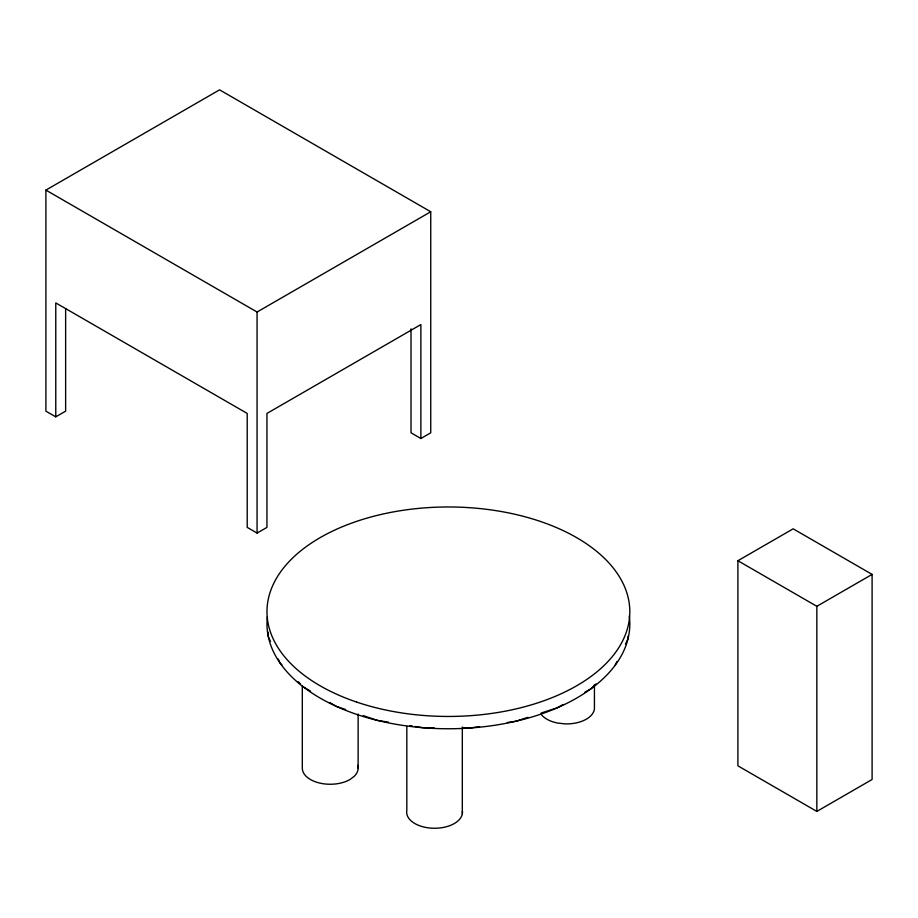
<?xml version="1.0" encoding="UTF-8"?>
<svg xmlns="http://www.w3.org/2000/svg" width="918" height="918" viewBox="0 0 918 918"><rect width="100%" height="100%" fill="white"/><g stroke="black" fill="none" stroke-linecap="round" stroke-linejoin="round"><path stroke-width="1.38" d="M268.343 632.341L268.263 636.426L270.477 641.464M628.027 636.14L627.958 638.951L625.491 644.011M617.011 661.442L615.071 665.343M596 683.899L590.974 688.787L584.938 692.183M65.637 308.609L65.637 411.161L55.769 416.852L45.9 411.161L45.9 190.106L219.574 89.838L430.737 211.76L430.737 432.803L420.88 438.506L411.012 432.803L411.012 328.828M45.9 190.106L257.074 312.028L430.737 211.76M55.769 416.852L55.769 302.906L247.206 413.433L247.206 527.38L257.074 533.071L266.943 527.38L266.943 413.433L420.88 324.559L420.88 438.506M737.9 560.726L793.163 528.825L872.1 574.404L872.1 779.497L816.836 811.409L737.9 765.83L737.9 560.726L816.836 606.305L872.1 574.404M563.227 704.427L557.088 707.881L541.069 713.068M527.839 717.36L515.79 721.261L507.321 722.512M479.598 726.597L469.901 728.02L462.741 727.974M434.134 727.767L422.544 727.687L415.315 726.517M388.417 722.156L376.942 720.297L363.287 715.615M409.646 725.599L412.48 726.058M345.696 709.58L336.217 706.332L330.113 702.729M310.571 691.162L303.066 686.687M281.964 664.976L279.967 662.922L278.257 659.067M298.27 681.753L300.186 683.726M816.836 606.305L816.836 811.409M594.428 684.656L594.428 708.868A27.907 16.111 0 0 1 564.708 723.866L557.559 723.04A27.907 16.111 0 0 1 541.528 714.892M462.316 726.987L462.316 813.864M406.823 726.379L406.823 810.422A27.907 16.111 0 0 0 434.019 828.254A27.907 16.111 0 0 0 462.42 811.053M358.123 714.02L358.123 768.136M302.309 685.528L302.309 768.136A27.907 16.111 0 0 0 319.533 783.031A27.907 16.111 0 0 0 349.953 779.531L354.382 776.192A27.907 16.111 0 0 0 357.699 765.337M257.074 312.028L257.074 533.071M629.278 615.978A181.42 104.744 0 0 1 628.222 637.861L627.384 641.12A181.42 104.744 0 0 1 616.609 663.244L614.394 666.273A181.42 104.744 0 0 1 558.603 707.216L554.024 709.178A181.42 104.744 0 0 1 519.301 720.423L514.023 721.663A181.42 104.744 0 0 1 424.426 727.836L418.78 727.354A181.42 104.744 0 0 1 380.454 721.135L375.21 719.861A181.42 104.744 0 0 1 304.294 687.639L300.897 685A181.42 104.744 0 0 1 281.413 664.953L279.267 661.901A181.42 104.744 0 0 1 267.425 616.724M356.609 702.063A181.42 104.744 0 0 0 629.805 612.432A181.42 104.744 0 0 0 358.777 520.644A181.42 104.744 0 0 0 356.609 702.063"/></g></svg>
